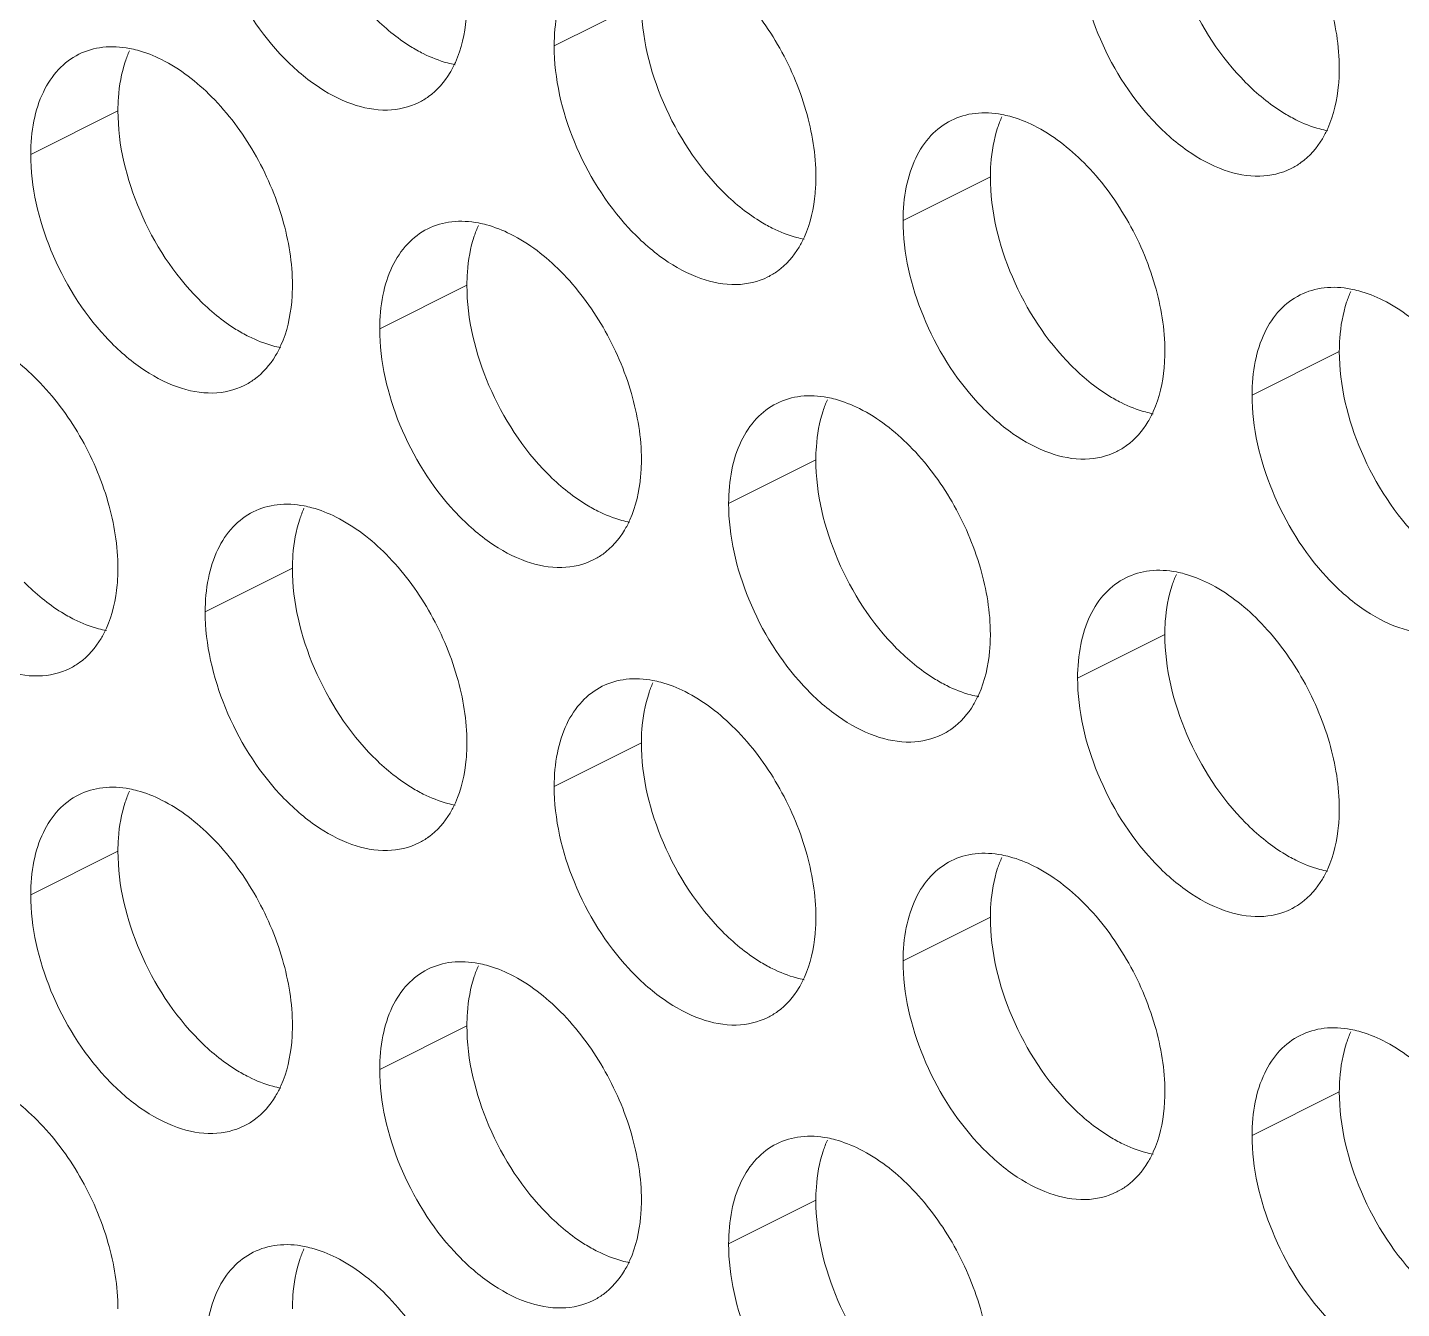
# Model space of a CAD drawing. Header units: millimetres. Extents: x 0 to 2524, y 0 to 1785.
# Drawn here: x 1826.63 to 1835.54, y 800.32 to 808.62 of the extents above; entities that cross this region are included whole.
import ezdxf

# ---------------------------------------------------------------- set-up
doc = ezdxf.new("R2010")
doc.units = ezdxf.units.MM
doc.header["$LTSCALE"] = 0.1
doc.layers.add('标注', color=251, linetype='Continuous', lineweight=9)

msp = doc.modelspace()

# ---------------------------------------------------------------- linework, layer by layer
at = {"layer": '标注'}
for p, q in [((1830.6097, 808.7858), (1830.0441, 808.503)), ((1827.2156, 808.0829), (1826.6499, 807.8)), ((1832.8725, 807.6545), (1832.3068, 807.3716)), ((1829.4784, 806.9515), (1828.9127, 806.6687)), ((1835.1352, 806.5231), (1834.5695, 806.2402)), ((1831.7411, 805.8201), (1831.1754, 805.5373)), ((1828.347, 805.1172), (1827.7813, 804.8344)), ((1834.0039, 804.6888), (1833.4382, 804.4059)), ((1830.6097, 803.9858), (1830.0441, 803.703)), ((1827.2156, 803.2829), (1826.6499, 803)), ((1832.8725, 802.8545), (1832.3068, 802.5716)), ((1829.4784, 802.1515), (1828.9127, 801.8687)), ((1835.1352, 801.7231), (1834.5695, 801.4402)), ((1831.7411, 801.0201), (1831.1754, 800.7373))]:
    msp.add_line(p, q, dxfattribs=at)
for centre, radius, start, end in [((1827.9601, 808.1718), 0.734, 155.87957, 161.78032), ((1828.9641, 808.5424), 0.4532, 296.52559, 305.90341), ((1833.617, 807.7434), 0.734, 155.87957, 161.78032), ((1834.6209, 808.114), 0.4532, 296.52559, 305.90341), ((1830.2229, 807.0404), 0.734, 155.87957, 161.78032), ((1831.2268, 807.411), 0.4532, 296.52559, 305.90341), ((1835.8797, 806.612), 0.734, 155.87957, 161.78032), ((1827.8327, 806.7081), 0.4532, 296.52559, 305.90341), ((1832.4856, 805.9091), 0.734, 155.87957, 161.78032), ((1833.4895, 806.2796), 0.4532, 296.52559, 305.90341), ((1829.0915, 805.2061), 0.734, 155.87957, 161.78032), ((1830.0954, 805.5767), 0.4532, 296.52559, 305.90341), ((1834.7484, 804.7777), 0.734, 155.87957, 161.78032), ((1826.7013, 804.8738), 0.4532, 296.52559, 305.90341), ((1831.3543, 804.0748), 0.734, 155.87957, 161.78032), ((1832.3582, 804.4453), 0.4532, 296.52559, 305.90341), ((1827.9601, 803.3718), 0.734, 155.87957, 161.78032), ((1828.9641, 803.7424), 0.4532, 296.52559, 305.90341), ((1833.617, 802.9434), 0.734, 155.87957, 161.78032), ((1834.6209, 803.314), 0.4532, 296.52559, 305.90341), ((1830.2229, 802.2404), 0.734, 155.87957, 161.78032), ((1831.2268, 802.611), 0.4532, 296.52559, 305.90341), ((1835.8797, 801.812), 0.734, 155.87957, 161.78032), ((1827.8327, 801.9081), 0.4532, 296.52559, 305.90341), ((1832.4856, 801.1091), 0.734, 155.87957, 161.78032), ((1833.4895, 801.4796), 0.4532, 296.52559, 305.90341), ((1829.0915, 800.4061), 0.734, 155.87957, 161.78032), ((1830.0954, 800.7767), 0.4532, 296.52559, 305.90341)]:
    msp.add_arc(centre, radius, start, end, dxfattribs=at)
for points, knots in [([(1834.2867, 809.8209), (1834.4073, 809.7606), (1834.6379, 809.5802), (1834.9041, 809.2222), (1835.0852, 808.8034), (1835.1352, 808.5023), (1835.1352, 808.3574)], [0, 0, 0, 0, 0.229676, 0.488215, 0.753207, 1, 1, 1, 1]), ([(1829.1665, 808.1368), (1829.1039, 808.1056), (1828.9539, 808.0716), (1828.7161, 808.1194), (1828.4777, 808.25), (1828.1699, 808.5276), (1827.8839, 808.9903), (1827.7813, 809.4227), (1827.7813, 809.6344)], [0, 0, 0, 0, 0.090718, 0.191742, 0.308104, 0.439279, 0.725532, 1, 1, 1, 1]), ([(1834.5277, 808.2667), (1834.3661, 808.4295), (1834.1151, 808.8167), (1834.0039, 809.2673), (1834.0039, 809.4888)], [0, 0, 0, 0, 0.508684, 1, 1, 1, 1]), ([(1834.8233, 807.7084), (1834.7607, 807.6772), (1834.6108, 807.6432), (1834.373, 807.691), (1834.1346, 807.8216), (1833.8268, 808.0992), (1833.5408, 808.5619), (1833.4382, 808.9943), (1833.4382, 809.2059)], [0, 0, 0, 0, 0.090718, 0.191742, 0.308104, 0.439279, 0.725532, 1, 1, 1, 1]), ([(1830.0441, 808.503), (1830.0441, 808.5758), (1830.0561, 808.7148), (1830.1151, 808.9049), (1830.2145, 809.0572), (1830.307, 809.1276), (1830.356, 809.152)], [0, 0, 0, 0, 0.289235, 0.54966, 0.782932, 1, 1, 1, 1]), ([(1830.8926, 809.118), (1831.0132, 809.0576), (1831.2438, 808.8773), (1831.51, 808.5192), (1831.6911, 808.1005), (1831.7411, 807.7994), (1831.7411, 807.6545)], [0, 0, 0, 0, 0.229676, 0.488215, 0.753207, 1, 1, 1, 1]), ([(1829.4784, 808.7858), (1829.4784, 808.7502), (1829.4727, 808.618), (1829.4435, 808.4853), (1829.4037, 808.397)], [0, 0, 0, 0, 0.268874, 1, 1, 1, 1]), ([(1831.1336, 807.5638), (1830.972, 807.7266), (1830.721, 808.1137), (1830.6097, 808.5643), (1830.6097, 808.7858)], [0, 0, 0, 0, 0.508684, 1, 1, 1, 1]), ([(1829.1955, 808.4537), (1829.1671, 808.4679), (1829.0492, 808.5344), (1828.9437, 808.6218), (1828.8708, 808.6952)], [0, 0, 0, 0, 0.235002, 1, 1, 1, 1]), ([(1826.9618, 808.449), (1827.0102, 808.4731), (1827.1202, 808.5049), (1827.2339, 808.4981), (1827.2908, 808.4872)], [0, 0, 0, 0, 0.482538, 1, 1, 1, 1]), ([(1827.2908, 808.4872), (1827.308, 808.4839), (1827.3796, 808.4673), (1827.4485, 808.44), (1827.4985, 808.415)], [0, 0, 0, 0, 0.238696, 1, 1, 1, 1]), ([(1829.4032, 808.3815), (1829.386, 808.3848), (1829.3144, 808.4014), (1829.2455, 808.4287), (1829.1955, 808.4537)], [0, 0, 0, 0, 0.238696, 1, 1, 1, 1]), ([(1831.4292, 807.0055), (1831.3666, 806.9742), (1831.2167, 806.9403), (1830.9789, 806.988), (1830.7405, 807.1187), (1830.4327, 807.3962), (1830.1467, 807.8589), (1830.0441, 808.2913), (1830.0441, 808.503)], [0, 0, 0, 0, 0.090718, 0.191742, 0.308104, 0.439279, 0.725532, 1, 1, 1, 1]), ([(1826.6499, 807.8), (1826.6499, 807.8729), (1826.662, 808.0118), (1826.721, 808.202), (1826.8204, 808.3542), (1826.9129, 808.4246), (1826.9618, 808.449)], [0, 0, 0, 0, 0.289235, 0.54966, 0.782932, 1, 1, 1, 1]), ([(1827.2156, 808.0829), (1827.2156, 808.1113), (1827.2193, 808.2188), (1827.2381, 808.3262), (1827.263, 808.4013)], [0, 0, 0, 0, 0.264225, 1, 1, 1, 1]), ([(1827.4985, 808.415), (1827.6191, 808.3547), (1827.8497, 808.1743), (1828.1159, 807.8163), (1828.297, 807.3975), (1828.347, 807.0965), (1828.347, 806.9515)], [0, 0, 0, 0, 0.229676, 0.488215, 0.753207, 1, 1, 1, 1]), ([(1829.4037, 808.397), (1829.3935, 808.3741), (1829.3502, 808.2901), (1829.2861, 808.216), (1829.2298, 808.1752)], [0, 0, 0, 0, 0.265525, 1, 1, 1, 1]), ([(1835.1352, 808.3574), (1835.1352, 808.3218), (1835.1295, 808.1895), (1835.1003, 808.0569), (1835.0606, 807.9685)], [0, 0, 0, 0, 0.268874, 1, 1, 1, 1]), ([(1834.8524, 808.0253), (1834.824, 808.0395), (1834.706, 808.106), (1834.6005, 808.1933), (1834.5277, 808.2667)], [0, 0, 0, 0, 0.235002, 1, 1, 1, 1]), ([(1827.7394, 806.8609), (1827.5779, 807.0236), (1827.3269, 807.4108), (1827.2156, 807.8614), (1827.2156, 808.0829)], [0, 0, 0, 0, 0.508684, 1, 1, 1, 1]), ([(1832.3068, 807.3716), (1832.3068, 807.4445), (1832.3188, 807.5834), (1832.3778, 807.7736), (1832.4772, 807.9258), (1832.5698, 807.9962), (1832.6187, 808.0206)], [0, 0, 0, 0, 0.289235, 0.54966, 0.782932, 1, 1, 1, 1]), ([(1832.6187, 808.0206), (1832.667, 808.0447), (1832.7771, 808.0765), (1832.8908, 808.0696), (1832.9476, 808.0588)], [0, 0, 0, 0, 0.482538, 1, 1, 1, 1]), ([(1832.9476, 808.0588), (1832.9648, 808.0555), (1833.0364, 808.0389), (1833.1053, 808.0116), (1833.1553, 807.9866)], [0, 0, 0, 0, 0.238696, 1, 1, 1, 1]), ([(1835.0601, 807.9531), (1835.0429, 807.9564), (1834.9713, 807.973), (1834.9024, 808.0003), (1834.8524, 808.0253)], [0, 0, 0, 0, 0.238696, 1, 1, 1, 1]), ([(1832.8725, 807.6545), (1832.8725, 807.6829), (1832.8762, 807.7903), (1832.895, 807.8977), (1832.9198, 807.9729)], [0, 0, 0, 0, 0.264225, 1, 1, 1, 1]), ([(1833.1553, 807.9866), (1833.276, 807.9263), (1833.5065, 807.7459), (1833.7727, 807.3878), (1833.9538, 806.9691), (1834.0039, 806.668), (1834.0039, 806.5231)], [0, 0, 0, 0, 0.229676, 0.488215, 0.753207, 1, 1, 1, 1]), ([(1835.0606, 807.9685), (1835.0503, 807.9456), (1835.007, 807.8617), (1834.9429, 807.7875), (1834.8867, 807.7468)], [0, 0, 0, 0, 0.265525, 1, 1, 1, 1]), ([(1828.0351, 806.3025), (1827.9725, 806.2713), (1827.8226, 806.2373), (1827.5848, 806.2851), (1827.3464, 806.4157), (1827.0386, 806.6933), (1826.7525, 807.156), (1826.6499, 807.5884), (1826.6499, 807.8)], [0, 0, 0, 0, 0.090718, 0.191742, 0.308104, 0.439279, 0.725532, 1, 1, 1, 1]), ([(1831.7411, 807.6545), (1831.7411, 807.6188), (1831.7354, 807.4866), (1831.7062, 807.354), (1831.6665, 807.2656)], [0, 0, 0, 0, 0.268874, 1, 1, 1, 1]), ([(1833.3963, 806.4324), (1833.2347, 806.5952), (1832.9837, 806.9824), (1832.8725, 807.4329), (1832.8725, 807.6545)], [0, 0, 0, 0, 0.508684, 1, 1, 1, 1]), ([(1831.4583, 807.3223), (1831.4298, 807.3365), (1831.3119, 807.4031), (1831.2064, 807.4904), (1831.1336, 807.5638)], [0, 0, 0, 0, 0.235002, 1, 1, 1, 1]), ([(1828.9127, 806.6687), (1828.9127, 806.7415), (1828.9247, 806.8805), (1828.9837, 807.0706), (1829.0831, 807.2228), (1829.1757, 807.2933), (1829.2246, 807.3177)], [0, 0, 0, 0, 0.289235, 0.54966, 0.782932, 1, 1, 1, 1]), ([(1829.2246, 807.3177), (1829.2729, 807.3418), (1829.383, 807.3735), (1829.4966, 807.3667), (1829.5535, 807.3558)], [0, 0, 0, 0, 0.482538, 1, 1, 1, 1]), ([(1829.5535, 807.3558), (1829.5707, 807.3525), (1829.6423, 807.3359), (1829.7112, 807.3086), (1829.7612, 807.2836)], [0, 0, 0, 0, 0.238696, 1, 1, 1, 1]), ([(1831.666, 807.2502), (1831.6487, 807.2534), (1831.5772, 807.2701), (1831.5083, 807.2973), (1831.4583, 807.3223)], [0, 0, 0, 0, 0.238696, 1, 1, 1, 1]), ([(1833.692, 805.8741), (1833.6294, 805.8429), (1833.4794, 805.8089), (1833.2416, 805.8567), (1833.0032, 805.9873), (1832.6954, 806.2649), (1832.4094, 806.7276), (1832.3068, 807.16), (1832.3068, 807.3716)], [0, 0, 0, 0, 0.090718, 0.191742, 0.308104, 0.439279, 0.725532, 1, 1, 1, 1]), ([(1829.4784, 806.9515), (1829.4784, 806.9799), (1829.4821, 807.0874), (1829.5009, 807.1948), (1829.5257, 807.2699)], [0, 0, 0, 0, 0.264225, 1, 1, 1, 1]), ([(1829.7612, 807.2836), (1829.8819, 807.2233), (1830.1124, 807.043), (1830.3786, 806.6849), (1830.5597, 806.2662), (1830.6097, 805.9651), (1830.6097, 805.8201)], [0, 0, 0, 0, 0.229676, 0.488215, 0.753207, 1, 1, 1, 1]), ([(1831.6665, 807.2656), (1831.6562, 807.2427), (1831.6129, 807.1587), (1831.5488, 807.0846), (1831.4926, 807.0439)], [0, 0, 0, 0, 0.265525, 1, 1, 1, 1]), ([(1828.347, 806.9515), (1828.347, 806.9159), (1828.3413, 806.7836), (1828.3121, 806.651), (1828.2724, 806.5626)], [0, 0, 0, 0, 0.268874, 1, 1, 1, 1]), ([(1830.0022, 805.7295), (1829.8406, 805.8923), (1829.5896, 806.2794), (1829.4784, 806.73), (1829.4784, 806.9515)], [0, 0, 0, 0, 0.508684, 1, 1, 1, 1]), ([(1834.8814, 806.8892), (1834.9298, 806.9133), (1835.0398, 806.9451), (1835.1535, 806.9383), (1835.2104, 806.9274)], [0, 0, 0, 0, 0.482538, 1, 1, 1, 1]), ([(1828.0642, 806.6194), (1828.0357, 806.6336), (1827.9178, 806.7001), (1827.8123, 806.7874), (1827.7394, 806.8609)], [0, 0, 0, 0, 0.235002, 1, 1, 1, 1]), ([(1834.5695, 806.2402), (1834.5695, 806.3131), (1834.5815, 806.452), (1834.6406, 806.6422), (1834.74, 806.7944), (1834.8325, 806.8648), (1834.8814, 806.8892)], [0, 0, 0, 0, 0.289235, 0.54966, 0.782932, 1, 1, 1, 1]), ([(1835.2104, 806.9274), (1835.2276, 806.9241), (1835.2992, 806.9075), (1835.3681, 806.8802), (1835.4181, 806.8552)], [0, 0, 0, 0, 0.238696, 1, 1, 1, 1]), ([(1835.4181, 806.8552), (1835.5387, 806.7949), (1835.7692, 806.6145), (1836.0355, 806.2565), (1836.2166, 805.8377), (1836.2666, 805.5367), (1836.2666, 805.3917)], [0, 0, 0, 0, 0.229676, 0.488215, 0.753207, 1, 1, 1, 1]), ([(1835.1352, 806.5231), (1835.1352, 806.5515), (1835.1389, 806.659), (1835.1577, 806.7664), (1835.1826, 806.8415)], [0, 0, 0, 0, 0.264225, 1, 1, 1, 1]), ([(1828.2719, 806.5472), (1828.2546, 806.5505), (1828.1831, 806.5671), (1828.1142, 806.5944), (1828.0642, 806.6194)], [0, 0, 0, 0, 0.238696, 1, 1, 1, 1]), ([(1830.2978, 805.1712), (1830.2352, 805.1399), (1830.0853, 805.106), (1829.8475, 805.1537), (1829.6091, 805.2844), (1829.3013, 805.5619), (1829.0153, 806.0246), (1828.9127, 806.457), (1828.9127, 806.6687)], [0, 0, 0, 0, 0.090718, 0.191742, 0.308104, 0.439279, 0.725532, 1, 1, 1, 1]), ([(1826.3671, 806.5807), (1826.4877, 806.5204), (1826.7183, 806.34), (1826.9845, 805.982), (1827.1656, 805.5632), (1827.2156, 805.2621), (1827.2156, 805.1172)], [0, 0, 0, 0, 0.229676, 0.488215, 0.753207, 1, 1, 1, 1]), ([(1828.2724, 806.5626), (1828.2621, 806.5398), (1828.2188, 806.4558), (1828.1547, 806.3816), (1828.0985, 806.3409)], [0, 0, 0, 0, 0.265525, 1, 1, 1, 1]), ([(1834.0039, 806.5231), (1834.0039, 806.4875), (1833.9982, 806.3552), (1833.9689, 806.2226), (1833.9292, 806.1342)], [0, 0, 0, 0, 0.268874, 1, 1, 1, 1]), ([(1835.659, 805.3011), (1835.4975, 805.4638), (1835.2465, 805.851), (1835.1352, 806.3016), (1835.1352, 806.5231)], [0, 0, 0, 0, 0.508684, 1, 1, 1, 1]), ([(1833.721, 806.191), (1833.6926, 806.2052), (1833.5747, 806.2717), (1833.4692, 806.359), (1833.3963, 806.4324)], [0, 0, 0, 0, 0.235002, 1, 1, 1, 1]), ([(1831.4873, 806.1863), (1831.5356, 806.2104), (1831.6457, 806.2421), (1831.7594, 806.2353), (1831.8163, 806.2245)], [0, 0, 0, 0, 0.482538, 1, 1, 1, 1]), ([(1835.9547, 804.7427), (1835.8921, 804.7115), (1835.7422, 804.6775), (1835.5044, 804.7253), (1835.266, 804.8559), (1834.9582, 805.1335), (1834.6721, 805.5962), (1834.5695, 806.0286), (1834.5695, 806.2402)], [0, 0, 0, 0, 0.090718, 0.191742, 0.308104, 0.439279, 0.725532, 1, 1, 1, 1]), ([(1831.1754, 805.5373), (1831.1754, 805.6102), (1831.1874, 805.7491), (1831.2465, 805.9393), (1831.3458, 806.0915), (1831.4384, 806.1619), (1831.4873, 806.1863)], [0, 0, 0, 0, 0.289235, 0.54966, 0.782932, 1, 1, 1, 1]), ([(1831.7411, 805.8201), (1831.7411, 805.8486), (1831.7448, 805.956), (1831.7636, 806.0634), (1831.7884, 806.1386)], [0, 0, 0, 0, 0.264225, 1, 1, 1, 1]), ([(1831.8163, 806.2245), (1831.8335, 806.2212), (1831.905, 806.2045), (1831.974, 806.1773), (1832.024, 806.1523)], [0, 0, 0, 0, 0.238696, 1, 1, 1, 1]), ([(1832.024, 806.1523), (1832.1446, 806.0919), (1832.3751, 805.9116), (1832.6413, 805.5535), (1832.8225, 805.1348), (1832.8725, 804.8337), (1832.8725, 804.6888)], [0, 0, 0, 0, 0.229676, 0.488215, 0.753207, 1, 1, 1, 1]), ([(1833.9287, 806.1188), (1833.9115, 806.1221), (1833.8399, 806.1387), (1833.771, 806.166), (1833.721, 806.191)], [0, 0, 0, 0, 0.238696, 1, 1, 1, 1]), ([(1833.9292, 806.1342), (1833.9189, 806.1113), (1833.8757, 806.0273), (1833.8116, 805.9532), (1833.7553, 805.9125)], [0, 0, 0, 0, 0.265525, 1, 1, 1, 1]), ([(1826.9037, 804.4682), (1826.8411, 804.437), (1826.6912, 804.403), (1826.4534, 804.4508), (1826.215, 804.5814), (1825.9072, 804.859), (1825.6212, 805.3217), (1825.5186, 805.7541), (1825.5186, 805.9657)], [0, 0, 0, 0, 0.090718, 0.191742, 0.308104, 0.439279, 0.725532, 1, 1, 1, 1]), ([(1830.6097, 805.8201), (1830.6097, 805.7845), (1830.6041, 805.6523), (1830.5748, 805.5196), (1830.5351, 805.4313)], [0, 0, 0, 0, 0.268874, 1, 1, 1, 1]), ([(1832.2649, 804.5981), (1832.1034, 804.7609), (1831.8524, 805.148), (1831.7411, 805.5986), (1831.7411, 805.8201)], [0, 0, 0, 0, 0.508684, 1, 1, 1, 1]), ([(1830.3269, 805.488), (1830.2985, 805.5022), (1830.1806, 805.5687), (1830.0751, 805.6561), (1830.0022, 805.7295)], [0, 0, 0, 0, 0.235002, 1, 1, 1, 1]), ([(1828.0932, 805.4833), (1828.1415, 805.5074), (1828.2516, 805.5392), (1828.3653, 805.5324), (1828.4221, 805.5215)], [0, 0, 0, 0, 0.482538, 1, 1, 1, 1]), ([(1828.4221, 805.5215), (1828.4394, 805.5182), (1828.5109, 805.5016), (1828.5798, 805.4743), (1828.6298, 805.4493)], [0, 0, 0, 0, 0.238696, 1, 1, 1, 1]), ([(1832.5606, 804.0398), (1832.498, 804.0086), (1832.348, 803.9746), (1832.1103, 804.0224), (1831.8718, 804.153), (1831.5641, 804.4305), (1831.278, 804.8932), (1831.1754, 805.3257), (1831.1754, 805.5373)], [0, 0, 0, 0, 0.090718, 0.191742, 0.308104, 0.439279, 0.725532, 1, 1, 1, 1]), ([(1827.7813, 804.8344), (1827.7813, 804.9072), (1827.7933, 805.0461), (1827.8524, 805.2363), (1827.9517, 805.3885), (1828.0443, 805.4589), (1828.0932, 805.4833)], [0, 0, 0, 0, 0.289235, 0.54966, 0.782932, 1, 1, 1, 1]), ([(1828.347, 805.1172), (1828.347, 805.1456), (1828.3507, 805.2531), (1828.3695, 805.3605), (1828.3943, 805.4356)], [0, 0, 0, 0, 0.264225, 1, 1, 1, 1]), ([(1828.6298, 805.4493), (1828.7505, 805.389), (1828.981, 805.2086), (1829.2472, 804.8506), (1829.4284, 804.4319), (1829.4784, 804.1308), (1829.4784, 803.9858)], [0, 0, 0, 0, 0.229676, 0.488215, 0.753207, 1, 1, 1, 1]), ([(1830.5346, 805.4158), (1830.5174, 805.4191), (1830.4458, 805.4358), (1830.3769, 805.463), (1830.3269, 805.488)], [0, 0, 0, 0, 0.238696, 1, 1, 1, 1]), ([(1830.5351, 805.4313), (1830.5248, 805.4084), (1830.4816, 805.3244), (1830.4174, 805.2503), (1830.3612, 805.2096)], [0, 0, 0, 0, 0.265525, 1, 1, 1, 1]), ([(1827.2156, 805.1172), (1827.2156, 805.0816), (1827.2099, 804.9493), (1827.1807, 804.8167), (1827.141, 804.7283)], [0, 0, 0, 0, 0.268874, 1, 1, 1, 1]), ([(1828.8708, 803.8952), (1828.7092, 804.0579), (1828.4582, 804.4451), (1828.347, 804.8957), (1828.347, 805.1172)], [0, 0, 0, 0, 0.508684, 1, 1, 1, 1]), ([(1833.7501, 805.0549), (1833.7984, 805.079), (1833.9085, 805.1108), (1834.0221, 805.104), (1834.079, 805.0931)], [0, 0, 0, 0, 0.482538, 1, 1, 1, 1]), ([(1834.079, 805.0931), (1834.0962, 805.0898), (1834.1678, 805.0732), (1834.2367, 805.0459), (1834.2867, 805.0209)], [0, 0, 0, 0, 0.238696, 1, 1, 1, 1]), ([(1826.9328, 804.7851), (1826.9044, 804.7993), (1826.7864, 804.8658), (1826.6809, 804.9531), (1826.6081, 805.0265)], [0, 0, 0, 0, 0.235002, 1, 1, 1, 1]), ([(1833.4382, 804.4059), (1833.4382, 804.4788), (1833.4502, 804.6177), (1833.5092, 804.8079), (1833.6086, 804.9601), (1833.7011, 805.0305), (1833.7501, 805.0549)], [0, 0, 0, 0, 0.289235, 0.54966, 0.782932, 1, 1, 1, 1]), ([(1834.0039, 804.6888), (1834.0039, 804.7172), (1834.0075, 804.8246), (1834.0264, 804.9321), (1834.0512, 805.0072)], [0, 0, 0, 0, 0.264225, 1, 1, 1, 1]), ([(1834.2867, 805.0209), (1834.4073, 804.9606), (1834.6379, 804.7802), (1834.9041, 804.4222), (1835.0852, 804.0034), (1835.1352, 803.7023), (1835.1352, 803.5574)], [0, 0, 0, 0, 0.229676, 0.488215, 0.753207, 1, 1, 1, 1]), ([(1829.1665, 803.3368), (1829.1039, 803.3056), (1828.9539, 803.2716), (1828.7161, 803.3194), (1828.4777, 803.45), (1828.1699, 803.7276), (1827.8839, 804.1903), (1827.7813, 804.6227), (1827.7813, 804.8344)], [0, 0, 0, 0, 0.090718, 0.191742, 0.308104, 0.439279, 0.725532, 1, 1, 1, 1]), ([(1827.1405, 804.7129), (1827.1233, 804.7162), (1827.0517, 804.7328), (1826.9828, 804.7601), (1826.9328, 804.7851)], [0, 0, 0, 0, 0.238696, 1, 1, 1, 1]), ([(1827.141, 804.7283), (1827.1307, 804.7054), (1827.0875, 804.6215), (1827.0233, 804.5473), (1826.9671, 804.5066)], [0, 0, 0, 0, 0.265525, 1, 1, 1, 1]), ([(1832.8725, 804.6888), (1832.8725, 804.6531), (1832.8668, 804.5209), (1832.8376, 804.3883), (1832.7979, 804.2999)], [0, 0, 0, 0, 0.268874, 1, 1, 1, 1]), ([(1834.5277, 803.4667), (1834.3661, 803.6295), (1834.1151, 804.0167), (1834.0039, 804.4673), (1834.0039, 804.6888)], [0, 0, 0, 0, 0.508684, 1, 1, 1, 1]), ([(1832.5896, 804.3567), (1832.5612, 804.3709), (1832.4433, 804.4374), (1832.3378, 804.5247), (1832.2649, 804.5981)], [0, 0, 0, 0, 0.235002, 1, 1, 1, 1]), ([(1830.356, 804.352), (1830.4043, 804.3761), (1830.5144, 804.4078), (1830.628, 804.401), (1830.6849, 804.3901)], [0, 0, 0, 0, 0.482538, 1, 1, 1, 1]), ([(1830.6849, 804.3901), (1830.7021, 804.3868), (1830.7737, 804.3702), (1830.8426, 804.343), (1830.8926, 804.318)], [0, 0, 0, 0, 0.238696, 1, 1, 1, 1]), ([(1832.7973, 804.2845), (1832.7801, 804.2878), (1832.7085, 804.3044), (1832.6396, 804.3317), (1832.5896, 804.3567)], [0, 0, 0, 0, 0.238696, 1, 1, 1, 1]), ([(1834.8233, 802.9084), (1834.7607, 802.8772), (1834.6108, 802.8432), (1834.373, 802.891), (1834.1346, 803.0216), (1833.8268, 803.2992), (1833.5408, 803.7619), (1833.4382, 804.1943), (1833.4382, 804.4059)], [0, 0, 0, 0, 0.090718, 0.191742, 0.308104, 0.439279, 0.725532, 1, 1, 1, 1]), ([(1830.0441, 803.703), (1830.0441, 803.7758), (1830.0561, 803.9148), (1830.1151, 804.1049), (1830.2145, 804.2572), (1830.307, 804.3276), (1830.356, 804.352)], [0, 0, 0, 0, 0.289235, 0.54966, 0.782932, 1, 1, 1, 1]), ([(1830.6097, 803.9858), (1830.6097, 804.0142), (1830.6134, 804.1217), (1830.6322, 804.2291), (1830.6571, 804.3042)], [0, 0, 0, 0, 0.264225, 1, 1, 1, 1]), ([(1830.8926, 804.318), (1831.0132, 804.2576), (1831.2438, 804.0773), (1831.51, 803.7192), (1831.6911, 803.3005), (1831.7411, 802.9994), (1831.7411, 802.8545)], [0, 0, 0, 0, 0.229676, 0.488215, 0.753207, 1, 1, 1, 1]), ([(1832.7979, 804.2999), (1832.7876, 804.277), (1832.7443, 804.193), (1832.6802, 804.1189), (1832.624, 804.0782)], [0, 0, 0, 0, 0.265525, 1, 1, 1, 1]), ([(1829.4784, 803.9858), (1829.4784, 803.9502), (1829.4727, 803.818), (1829.4435, 803.6853), (1829.4037, 803.597)], [0, 0, 0, 0, 0.268874, 1, 1, 1, 1]), ([(1831.1336, 802.7638), (1830.972, 802.9266), (1830.721, 803.3137), (1830.6097, 803.7643), (1830.6097, 803.9858)], [0, 0, 0, 0, 0.508684, 1, 1, 1, 1]), ([(1829.1955, 803.6537), (1829.1671, 803.6679), (1829.0492, 803.7344), (1828.9437, 803.8218), (1828.8708, 803.8952)], [0, 0, 0, 0, 0.235002, 1, 1, 1, 1]), ([(1826.6499, 803), (1826.6499, 803.0729), (1826.662, 803.2118), (1826.721, 803.402), (1826.8204, 803.5542), (1826.9129, 803.6246), (1826.9618, 803.649)], [0, 0, 0, 0, 0.289235, 0.54966, 0.782932, 1, 1, 1, 1]), ([(1826.9618, 803.649), (1827.0102, 803.6731), (1827.1202, 803.7049), (1827.2339, 803.6981), (1827.2908, 803.6872)], [0, 0, 0, 0, 0.482538, 1, 1, 1, 1]), ([(1827.2908, 803.6872), (1827.308, 803.6839), (1827.3796, 803.6673), (1827.4485, 803.64), (1827.4985, 803.615)], [0, 0, 0, 0, 0.238696, 1, 1, 1, 1]), ([(1829.4032, 803.5815), (1829.386, 803.5848), (1829.3144, 803.6014), (1829.2455, 803.6287), (1829.1955, 803.6537)], [0, 0, 0, 0, 0.238696, 1, 1, 1, 1]), ([(1831.4292, 802.2055), (1831.3666, 802.1742), (1831.2167, 802.1403), (1830.9789, 802.188), (1830.7405, 802.3187), (1830.4327, 802.5962), (1830.1467, 803.0589), (1830.0441, 803.4913), (1830.0441, 803.703)], [0, 0, 0, 0, 0.090718, 0.191742, 0.308104, 0.439279, 0.725532, 1, 1, 1, 1]), ([(1827.2156, 803.2829), (1827.2156, 803.3113), (1827.2193, 803.4188), (1827.2381, 803.5262), (1827.263, 803.6013)], [0, 0, 0, 0, 0.264225, 1, 1, 1, 1]), ([(1827.4985, 803.615), (1827.6191, 803.5547), (1827.8497, 803.3743), (1828.1159, 803.0163), (1828.297, 802.5975), (1828.347, 802.2965), (1828.347, 802.1515)], [0, 0, 0, 0, 0.229676, 0.488215, 0.753207, 1, 1, 1, 1]), ([(1829.4037, 803.597), (1829.3935, 803.5741), (1829.3502, 803.4901), (1829.2861, 803.416), (1829.2298, 803.3752)], [0, 0, 0, 0, 0.265525, 1, 1, 1, 1]), ([(1835.1352, 803.5574), (1835.1352, 803.5218), (1835.1295, 803.3895), (1835.1003, 803.2569), (1835.0606, 803.1685)], [0, 0, 0, 0, 0.268874, 1, 1, 1, 1]), ([(1834.8524, 803.2253), (1834.824, 803.2395), (1834.706, 803.306), (1834.6005, 803.3933), (1834.5277, 803.4667)], [0, 0, 0, 0, 0.235002, 1, 1, 1, 1]), ([(1827.7394, 802.0609), (1827.5779, 802.2236), (1827.3269, 802.6108), (1827.2156, 803.0614), (1827.2156, 803.2829)], [0, 0, 0, 0, 0.508684, 1, 1, 1, 1]), ([(1832.3068, 802.5716), (1832.3068, 802.6445), (1832.3188, 802.7834), (1832.3778, 802.9736), (1832.4772, 803.1258), (1832.5698, 803.1962), (1832.6187, 803.2206)], [0, 0, 0, 0, 0.289235, 0.54966, 0.782932, 1, 1, 1, 1]), ([(1832.6187, 803.2206), (1832.667, 803.2447), (1832.7771, 803.2765), (1832.8908, 803.2696), (1832.9476, 803.2588)], [0, 0, 0, 0, 0.482538, 1, 1, 1, 1]), ([(1832.9476, 803.2588), (1832.9648, 803.2555), (1833.0364, 803.2389), (1833.1053, 803.2116), (1833.1553, 803.1866)], [0, 0, 0, 0, 0.238696, 1, 1, 1, 1]), ([(1835.0601, 803.1531), (1835.0429, 803.1564), (1834.9713, 803.173), (1834.9024, 803.2003), (1834.8524, 803.2253)], [0, 0, 0, 0, 0.238696, 1, 1, 1, 1]), ([(1832.8725, 802.8545), (1832.8725, 802.8829), (1832.8762, 802.9903), (1832.895, 803.0977), (1832.9198, 803.1729)], [0, 0, 0, 0, 0.264225, 1, 1, 1, 1]), ([(1833.1553, 803.1866), (1833.276, 803.1263), (1833.5065, 802.9459), (1833.7727, 802.5878), (1833.9538, 802.1691), (1834.0039, 801.868), (1834.0039, 801.7231)], [0, 0, 0, 0, 0.229676, 0.488215, 0.753207, 1, 1, 1, 1]), ([(1835.0606, 803.1685), (1835.0503, 803.1456), (1835.007, 803.0617), (1834.9429, 802.9875), (1834.8867, 802.9468)], [0, 0, 0, 0, 0.265525, 1, 1, 1, 1]), ([(1828.0351, 801.5025), (1827.9725, 801.4713), (1827.8226, 801.4373), (1827.5848, 801.4851), (1827.3464, 801.6157), (1827.0386, 801.8933), (1826.7525, 802.356), (1826.6499, 802.7884), (1826.6499, 803)], [0, 0, 0, 0, 0.090718, 0.191742, 0.308104, 0.439279, 0.725532, 1, 1, 1, 1]), ([(1831.7411, 802.8545), (1831.7411, 802.8188), (1831.7354, 802.6866), (1831.7062, 802.554), (1831.6665, 802.4656)], [0, 0, 0, 0, 0.268874, 1, 1, 1, 1]), ([(1833.3963, 801.6324), (1833.2347, 801.7952), (1832.9837, 802.1824), (1832.8725, 802.6329), (1832.8725, 802.8545)], [0, 0, 0, 0, 0.508684, 1, 1, 1, 1]), ([(1831.4583, 802.5223), (1831.4298, 802.5365), (1831.3119, 802.6031), (1831.2064, 802.6904), (1831.1336, 802.7638)], [0, 0, 0, 0, 0.235002, 1, 1, 1, 1]), ([(1828.9127, 801.8687), (1828.9127, 801.9415), (1828.9247, 802.0805), (1828.9837, 802.2706), (1829.0831, 802.4228), (1829.1757, 802.4933), (1829.2246, 802.5177)], [0, 0, 0, 0, 0.289235, 0.54966, 0.782932, 1, 1, 1, 1]), ([(1829.2246, 802.5177), (1829.2729, 802.5418), (1829.383, 802.5735), (1829.4966, 802.5667), (1829.5535, 802.5558)], [0, 0, 0, 0, 0.482538, 1, 1, 1, 1]), ([(1829.5535, 802.5558), (1829.5707, 802.5525), (1829.6423, 802.5359), (1829.7112, 802.5086), (1829.7612, 802.4836)], [0, 0, 0, 0, 0.238696, 1, 1, 1, 1]), ([(1829.7612, 802.4836), (1829.8819, 802.4233), (1830.1124, 802.243), (1830.3786, 801.8849), (1830.5597, 801.4662), (1830.6097, 801.1651), (1830.6097, 801.0201)], [0, 0, 0, 0, 0.229676, 0.488215, 0.753207, 1, 1, 1, 1]), ([(1831.666, 802.4502), (1831.6487, 802.4534), (1831.5772, 802.4701), (1831.5083, 802.4973), (1831.4583, 802.5223)], [0, 0, 0, 0, 0.238696, 1, 1, 1, 1]), ([(1833.692, 801.0741), (1833.6294, 801.0429), (1833.4794, 801.0089), (1833.2416, 801.0567), (1833.0032, 801.1873), (1832.6954, 801.4649), (1832.4094, 801.9276), (1832.3068, 802.36), (1832.3068, 802.5716)], [0, 0, 0, 0, 0.090718, 0.191742, 0.308104, 0.439279, 0.725532, 1, 1, 1, 1]), ([(1829.4784, 802.1515), (1829.4784, 802.1799), (1829.4821, 802.2874), (1829.5009, 802.3948), (1829.5257, 802.4699)], [0, 0, 0, 0, 0.264225, 1, 1, 1, 1]), ([(1831.6665, 802.4656), (1831.6562, 802.4427), (1831.6129, 802.3587), (1831.5488, 802.2846), (1831.4926, 802.2439)], [0, 0, 0, 0, 0.265525, 1, 1, 1, 1]), ([(1828.347, 802.1515), (1828.347, 802.1159), (1828.3413, 801.9836), (1828.3121, 801.851), (1828.2724, 801.7626)], [0, 0, 0, 0, 0.268874, 1, 1, 1, 1]), ([(1830.0022, 800.9295), (1829.8406, 801.0923), (1829.5896, 801.4794), (1829.4784, 801.93), (1829.4784, 802.1515)], [0, 0, 0, 0, 0.508684, 1, 1, 1, 1]), ([(1834.8814, 802.0892), (1834.9298, 802.1133), (1835.0398, 802.1451), (1835.1535, 802.1383), (1835.2104, 802.1274)], [0, 0, 0, 0, 0.482538, 1, 1, 1, 1]), ([(1835.2104, 802.1274), (1835.2276, 802.1241), (1835.2992, 802.1075), (1835.3681, 802.0802), (1835.4181, 802.0552)], [0, 0, 0, 0, 0.238696, 1, 1, 1, 1]), ([(1828.0642, 801.8194), (1828.0357, 801.8336), (1827.9178, 801.9001), (1827.8123, 801.9874), (1827.7394, 802.0609)], [0, 0, 0, 0, 0.235002, 1, 1, 1, 1]), ([(1834.5695, 801.4402), (1834.5695, 801.5131), (1834.5815, 801.652), (1834.6406, 801.8422), (1834.74, 801.9944), (1834.8325, 802.0648), (1834.8814, 802.0892)], [0, 0, 0, 0, 0.289235, 0.54966, 0.782932, 1, 1, 1, 1]), ([(1835.1352, 801.7231), (1835.1352, 801.7515), (1835.1389, 801.859), (1835.1577, 801.9664), (1835.1826, 802.0415)], [0, 0, 0, 0, 0.264225, 1, 1, 1, 1]), ([(1835.4181, 802.0552), (1835.5387, 801.9949), (1835.7692, 801.8145), (1836.0355, 801.4565), (1836.2166, 801.0377), (1836.2666, 800.7367), (1836.2666, 800.5917)], [0, 0, 0, 0, 0.229676, 0.488215, 0.753207, 1, 1, 1, 1]), ([(1830.2978, 800.3712), (1830.2352, 800.3399), (1830.0853, 800.306), (1829.8475, 800.3537), (1829.6091, 800.4844), (1829.3013, 800.7619), (1829.0153, 801.2246), (1828.9127, 801.657), (1828.9127, 801.8687)], [0, 0, 0, 0, 0.090718, 0.191742, 0.308104, 0.439279, 0.725532, 1, 1, 1, 1]), ([(1826.3671, 801.7807), (1826.4877, 801.7204), (1826.7183, 801.54), (1826.9845, 801.182), (1827.1656, 800.7632), (1827.2156, 800.4621), (1827.2156, 800.3172)], [0, 0, 0, 0, 0.229676, 0.488215, 0.753207, 1, 1, 1, 1]), ([(1828.2719, 801.7472), (1828.2546, 801.7505), (1828.1831, 801.7671), (1828.1142, 801.7944), (1828.0642, 801.8194)], [0, 0, 0, 0, 0.238696, 1, 1, 1, 1]), ([(1828.2724, 801.7626), (1828.2621, 801.7398), (1828.2188, 801.6558), (1828.1547, 801.5816), (1828.0985, 801.5409)], [0, 0, 0, 0, 0.265525, 1, 1, 1, 1]), ([(1834.0039, 801.7231), (1834.0039, 801.6875), (1833.9982, 801.5552), (1833.9689, 801.4226), (1833.9292, 801.3342)], [0, 0, 0, 0, 0.268874, 1, 1, 1, 1]), ([(1835.659, 800.5011), (1835.4975, 800.6638), (1835.2465, 801.051), (1835.1352, 801.5016), (1835.1352, 801.7231)], [0, 0, 0, 0, 0.508684, 1, 1, 1, 1]), ([(1833.721, 801.391), (1833.6926, 801.4052), (1833.5747, 801.4717), (1833.4692, 801.559), (1833.3963, 801.6324)], [0, 0, 0, 0, 0.235002, 1, 1, 1, 1]), ([(1831.4873, 801.3863), (1831.5356, 801.4104), (1831.6457, 801.4421), (1831.7594, 801.4353), (1831.8163, 801.4245)], [0, 0, 0, 0, 0.482538, 1, 1, 1, 1]), ([(1831.8163, 801.4245), (1831.8335, 801.4212), (1831.905, 801.4045), (1831.974, 801.3773), (1832.024, 801.3523)], [0, 0, 0, 0, 0.238696, 1, 1, 1, 1]), ([(1835.9547, 799.9427), (1835.8921, 799.9115), (1835.7422, 799.8775), (1835.5044, 799.9253), (1835.266, 800.0559), (1834.9582, 800.3335), (1834.6721, 800.7962), (1834.5695, 801.2286), (1834.5695, 801.4402)], [0, 0, 0, 0, 0.090718, 0.191742, 0.308104, 0.439279, 0.725532, 1, 1, 1, 1]), ([(1831.1754, 800.7373), (1831.1754, 800.8102), (1831.1874, 800.9491), (1831.2465, 801.1393), (1831.3458, 801.2915), (1831.4384, 801.3619), (1831.4873, 801.3863)], [0, 0, 0, 0, 0.289235, 0.54966, 0.782932, 1, 1, 1, 1]), ([(1831.7411, 801.0201), (1831.7411, 801.0486), (1831.7448, 801.156), (1831.7636, 801.2634), (1831.7884, 801.3386)], [0, 0, 0, 0, 0.264225, 1, 1, 1, 1]), ([(1832.024, 801.3523), (1832.1446, 801.2919), (1832.3751, 801.1116), (1832.6413, 800.7535), (1832.8225, 800.3348), (1832.8725, 800.0337), (1832.8725, 799.8888)], [0, 0, 0, 0, 0.229676, 0.488215, 0.753207, 1, 1, 1, 1]), ([(1833.9287, 801.3188), (1833.9115, 801.3221), (1833.8399, 801.3387), (1833.771, 801.366), (1833.721, 801.391)], [0, 0, 0, 0, 0.238696, 1, 1, 1, 1]), ([(1833.9292, 801.3342), (1833.9189, 801.3113), (1833.8757, 801.2273), (1833.8116, 801.1532), (1833.7553, 801.1125)], [0, 0, 0, 0, 0.265525, 1, 1, 1, 1]), ([(1826.9037, 799.6682), (1826.8411, 799.637), (1826.6912, 799.603), (1826.4534, 799.6508), (1826.215, 799.7814), (1825.9072, 800.059), (1825.6212, 800.5217), (1825.5186, 800.9541), (1825.5186, 801.1657)], [0, 0, 0, 0, 0.090718, 0.191742, 0.308104, 0.439279, 0.725532, 1, 1, 1, 1]), ([(1830.6097, 801.0201), (1830.6097, 800.9845), (1830.6041, 800.8523), (1830.5748, 800.7196), (1830.5351, 800.6313)], [0, 0, 0, 0, 0.268874, 1, 1, 1, 1]), ([(1832.2649, 799.7981), (1832.1034, 799.9609), (1831.8524, 800.348), (1831.7411, 800.7986), (1831.7411, 801.0201)], [0, 0, 0, 0, 0.508684, 1, 1, 1, 1]), ([(1830.3269, 800.688), (1830.2985, 800.7022), (1830.1806, 800.7687), (1830.0751, 800.8561), (1830.0022, 800.9295)], [0, 0, 0, 0, 0.235002, 1, 1, 1, 1]), ([(1828.0932, 800.6833), (1828.1415, 800.7074), (1828.2516, 800.7392), (1828.3653, 800.7324), (1828.4221, 800.7215)], [0, 0, 0, 0, 0.482538, 1, 1, 1, 1]), ([(1828.4221, 800.7215), (1828.4394, 800.7182), (1828.5109, 800.7016), (1828.5798, 800.6743), (1828.6298, 800.6493)], [0, 0, 0, 0, 0.238696, 1, 1, 1, 1]), ([(1832.5606, 799.2398), (1832.498, 799.2086), (1832.348, 799.1746), (1832.1103, 799.2224), (1831.8718, 799.353), (1831.5641, 799.6305), (1831.278, 800.0932), (1831.1754, 800.5257), (1831.1754, 800.7373)], [0, 0, 0, 0, 0.090718, 0.191742, 0.308104, 0.439279, 0.725532, 1, 1, 1, 1]), ([(1827.7813, 800.0344), (1827.7813, 800.1072), (1827.7933, 800.2461), (1827.8524, 800.4363), (1827.9517, 800.5885), (1828.0443, 800.6589), (1828.0932, 800.6833)], [0, 0, 0, 0, 0.289235, 0.54966, 0.782932, 1, 1, 1, 1]), ([(1828.347, 800.3172), (1828.347, 800.3456), (1828.3507, 800.4531), (1828.3695, 800.5605), (1828.3943, 800.6356)], [0, 0, 0, 0, 0.264225, 1, 1, 1, 1]), ([(1828.6298, 800.6493), (1828.7505, 800.589), (1828.981, 800.4086), (1829.2472, 800.0506), (1829.4284, 799.6319), (1829.4784, 799.3308), (1829.4784, 799.1858)], [0, 0, 0, 0, 0.229676, 0.488215, 0.753207, 1, 1, 1, 1]), ([(1830.5346, 800.6158), (1830.5174, 800.6191), (1830.4458, 800.6358), (1830.3769, 800.663), (1830.3269, 800.688)], [0, 0, 0, 0, 0.238696, 1, 1, 1, 1]), ([(1830.5351, 800.6313), (1830.5248, 800.6084), (1830.4816, 800.5244), (1830.4174, 800.4503), (1830.3612, 800.4096)], [0, 0, 0, 0, 0.265525, 1, 1, 1, 1])]:
    msp.add_open_spline(points, degree=3, knots=knots, dxfattribs=at)

doc.saveas('drawing.dxf')
